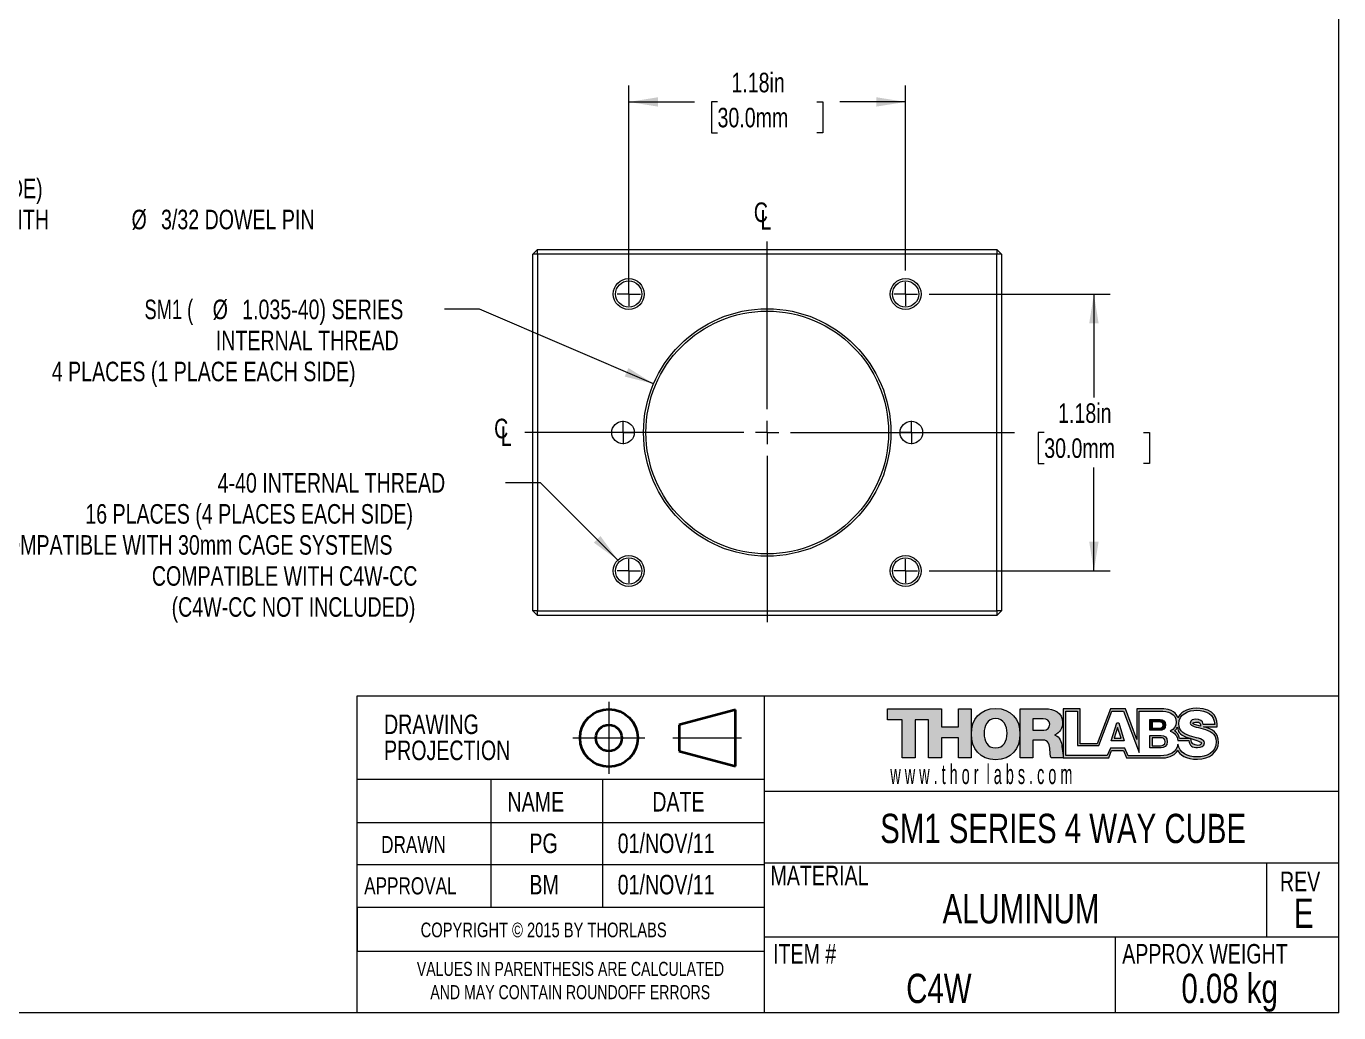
# Model space of a CAD drawing. Header units: inches. Extents: x 0.1 to 10.9, y 0 to 8.5.
# Drawn here: x 5.35 to 10.94, y 0.04 to 4.24 of the extents above; entities that cross this region are included whole.
import ezdxf

# ---------------------------------------------------------------- set-up
doc = ezdxf.new("R2010")
doc.units = ezdxf.units.IN
doc.header["$MEASUREMENT"] = 0
doc.header["$PDSIZE"] = -1
doc.linetypes.add('CENTERX2', pattern=[0.8, 0.5, -0.1, 0.1, -0.1])
doc.styles.add('SLDTEXTSTYLE0', font='TXT', dxfattribs={"width": 0.75})
doc.styles.add('SLDTEXTSTYLE1', font='TXT', dxfattribs={"width": 0.5525})
doc.styles.add('SLDTEXTSTYLE2', font='TXT', dxfattribs={"width": 0.7})
doc.dimstyles.new('SLDDIMSTYLE0', dxfattribs={"dimtxt": 0.083333, "dimasz": 0.125, "dimexe": 0, "dimexo": 0.0625, "dimgap": 0.020833, "dimtad": 0, "dimtih": 1, "dimtoh": 1, "dimrnd": 1e-09, "dimzin": 12, "dimdsep": 46, "dimtxsty": 'SLDTEXTSTYLE0', "dimsah": 1, "dimcen": 0.09, "dimadec": 0, "dimazin": 3, "dimtfac": 1, "dimtofl": 0, "dimtmove": 0, "dimatfit": 3, "dimfxl": 1, "dimfrac": 2, "dimtolj": 1, "dimtzin": 12, "dimarcsym": 0})
doc.dimstyles.new('SLDDIMSTYLE4', dxfattribs={"dimtxt": 0.083333, "dimasz": 0.125, "dimexe": 0, "dimexo": 0.0625, "dimgap": 0.020833, "dimtad": 0, "dimtih": 1, "dimtoh": 1, "dimrnd": 1e-09, "dimzin": 12, "dimdsep": 46, "dimtxsty": 'SLDTEXTSTYLE0', "dimsah": 1, "dimcen": 0, "dimadec": 0, "dimazin": 3, "dimtfac": 1, "dimtofl": 0, "dimtmove": 0, "dimatfit": 3, "dimfxl": 1, "dimfrac": 2, "dimtolj": 1, "dimtzin": 12, "dimarcsym": 0})

# ---------------------------------------------------------------- blocks, each defined once
blk = doc.blocks.new('Third Angle Projection Block')
at = {"color": 7, "linetype": 'CENTERX2', "lineweight": 18}
for p, q in [((3.9951, 0.9376), (3.9951, 0.5538)), ((3.8033, 0.7457), (4.187, 0.7457)), ((4.3361, 0.7457), (4.7029, 0.7457))]:
    blk.add_line(p, q, dxfattribs=at)
at = {"color": 7, "linetype": 'Continuous', "lineweight": 35}
for p, q in [((4.6701, 0.8957), (4.3701, 0.8153)), ((4.6701, 0.5957), (4.6701, 0.8957)), ((4.3701, 0.8153), (4.3701, 0.6761)), ((4.3701, 0.6761), (4.6701, 0.5957))]:
    blk.add_line(p, q, dxfattribs=at)
for radius in [0.1536, 0.0696]:
    blk.add_circle((3.9951, 0.7457), radius, dxfattribs=at)
at = {"color": 7, "linetype": 'Continuous', "lineweight": 0}
blk.add_point((3.9951, 0.7457), dxfattribs=at)
blk = doc.blocks.new('THORLABS LOGO1')
at = {"linetype": 'Continuous'}
blk.add_hatch(color=7, dxfattribs=at).paths.add_polyline_path([(2.398, 1.664), (2.398, 1.97), (2.618, 1.97), (2.618, 1.13), (2.398, 1.13), (2.398, 1.476), (2.109, 1.476), (2.109, 1.13), (1.889, 1.13), (1.889, 1.782), (1.661, 1.782), (1.661, 1.13), (1.441, 1.13), (1.441, 1.782), (1.189, 1.782), (1.189, 1.97), (2.109, 1.97), (2.109, 1.664)], flags=0)
h = blk.add_hatch(color=7, dxfattribs=at)
edge = h.paths.add_edge_path(flags=0)
edge.add_spline(control_points=[(3.034, 1.1), (3.3, 1.101), (3.45, 1.295), (3.449, 1.539), (3.449, 1.783), (3.298, 1.976), (3.032, 1.976)], knot_values=[0, 0, 0, 0, 1, 1, 1, 2, 2, 2, 2], weights=[1, 1, 1, 1, 1, 1, 1], degree=3, periodic=0)
edge.add_spline(control_points=[(3.032, 1.976), (2.768, 1.975), (2.619, 1.782), (2.619, 1.54)], knot_values=[3.002118, 3.002118, 3.002118, 3.002118, 4, 4, 4, 4], weights=[1, 1, 1, 1], degree=3, periodic=0)
edge.add_spline(control_points=[(2.619, 1.54), (2.619, 1.54), (2.619, 1.539), (2.619, 1.539), (2.618, 1.295), (2.768, 1.101), (3.034, 1.1)], knot_values=[2, 2, 2, 2, 2.002118, 2.002118, 2.002118, 3.002118, 3.002118, 3.002118, 3.002118], weights=[1, 1, 1, 1, 1, 1, 1], degree=3, periodic=0)
edge = h.paths.add_edge_path(flags=0)
edge.add_spline(control_points=[(3.033, 1.301), (2.891, 1.301), (2.837, 1.426), (2.837, 1.551)], knot_values=[3, 3, 3, 3, 4, 4, 4, 4], weights=[1, 1, 1, 1], degree=3, periodic=0)
edge.add_spline(control_points=[(2.837, 1.551), (2.837, 1.676), (2.891, 1.801), (3.033, 1.801)], knot_values=[2, 2, 2, 2, 3, 3, 3, 3], weights=[1, 1, 1, 1], degree=3, periodic=0)
edge.add_spline(control_points=[(3.033, 1.801), (3.175, 1.801), (3.229, 1.676), (3.229, 1.551)], knot_values=[1, 1, 1, 1, 2, 2, 2, 2], weights=[1, 1, 1, 1], degree=3, periodic=0)
edge.add_spline(control_points=[(3.229, 1.551), (3.229, 1.426), (3.175, 1.301), (3.033, 1.301)], knot_values=[0, 0, 0, 0, 1, 1, 1, 1], weights=[1, 1, 1, 1], degree=3, periodic=0)
h = blk.add_hatch(color=7, dxfattribs=at)
edge = h.paths.add_edge_path(flags=0)
edge.add_line((3.45, 1.13), (3.45, 1.97))
edge.add_line((3.45, 1.97), (3.88, 1.97))
edge.add_spline(control_points=[(3.88, 1.97), (4.029, 1.97), (4.175, 1.903), (4.175, 1.734)], knot_values=[1, 1, 1, 1, 2, 2, 2, 2], weights=[1, 1, 1, 1], degree=3, periodic=0)
edge.add_spline(control_points=[(4.175, 1.734), (4.175, 1.643), (4.132, 1.557), (4.043, 1.523)], knot_values=[2, 2, 2, 2, 3, 3, 3, 3], weights=[1, 1, 1, 1], degree=3, periodic=0)
edge.add_line((4.043, 1.523), (4.043, 1.521))
edge.add_spline(control_points=[(4.043, 1.521), (4.133, 1.499), (4.159, 1.399), (4.166, 1.319)], knot_values=[4, 4, 4, 4, 5, 5, 5, 5], weights=[1, 1, 1, 1], degree=3, periodic=0)
edge.add_spline(control_points=[(4.166, 1.319), (4.169, 1.293), (4.173, 1.219), (4.188, 1.17)], knot_values=[5, 5, 5, 5, 5.740443, 5.740443, 5.740443, 5.740443], weights=[1, 1, 1, 1], degree=3, periodic=0)
edge.add_line((4.188, 1.17), (4.188, 1.13))
edge.add_line((4.188, 1.13), (3.984, 1.13))
edge.add_spline(control_points=[(3.984, 1.13), (3.965, 1.158), (3.962, 1.241), (3.959, 1.264)], knot_values=[7, 7, 7, 7, 8, 8, 8, 8], weights=[1, 1, 1, 1], degree=3, periodic=0)
edge.add_spline(control_points=[(3.959, 1.264), (3.953, 1.349), (3.939, 1.436), (3.836, 1.436)], knot_values=[8, 8, 8, 8, 9, 9, 9, 9], weights=[1, 1, 1, 1], degree=3, periodic=0)
edge.add_line((3.836, 1.436), (3.67, 1.436))
edge.add_line((3.67, 1.436), (3.67, 1.13))
edge.add_line((3.67, 1.13), (3.45, 1.13))
edge = h.paths.add_edge_path(flags=0)
edge.add_line((3.845, 1.796), (3.67, 1.796))
edge.add_line((3.67, 1.796), (3.67, 1.606))
edge.add_line((3.67, 1.606), (3.854, 1.606))
edge.add_spline(control_points=[(3.854, 1.606), (3.92, 1.606), (3.956, 1.642), (3.956, 1.705)], knot_values=[1, 1, 1, 1, 2, 2, 2, 2], weights=[1, 1, 1, 1], degree=3, periodic=0)
edge.add_spline(control_points=[(3.956, 1.705), (3.956, 1.768), (3.906, 1.796), (3.845, 1.796)], knot_values=[2, 2, 2, 2, 3, 3, 3, 3], weights=[1, 1, 1, 1], degree=3, periodic=0)
h = blk.add_hatch(color=7, dxfattribs=at)
edge = h.paths.add_edge_path(flags=0)
edge.add_spline(control_points=[(6.142, 1.818), (6.107, 1.886), (6.086, 1.97), (5.816, 1.97)], knot_values=[4, 4, 4, 4, 5, 5, 5, 5], weights=[1, 1, 1, 1], degree=3, periodic=0)
edge.add_line((5.816, 1.97), (5.445, 1.97))
edge.add_line((5.445, 1.97), (5.445, 1.447))
edge.add_line((5.445, 1.447), (5.251, 1.97))
edge.add_line((5.251, 1.97), (4.991, 1.97))
edge.add_line((4.991, 1.97), (4.765, 1.372))
edge.add_line((4.765, 1.372), (4.478, 1.37))
edge.add_line((4.478, 1.37), (4.474, 1.97))
edge.add_line((4.474, 1.97), (4.188, 1.97))
edge.add_line((4.188, 1.97), (4.188, 1.13))
edge.add_line((4.188, 1.13), (4.963, 1.132))
edge.add_line((4.963, 1.132), (5.013, 1.256))
edge.add_line((5.013, 1.256), (5.217, 1.256))
edge.add_line((5.217, 1.256), (5.265, 1.132))
edge.add_line((5.265, 1.132), (5.893, 1.132))
edge.add_spline(control_points=[(5.893, 1.132), (6.005, 1.134), (6.109, 1.187), (6.141, 1.265)], knot_values=[19, 19, 19, 19, 20, 20, 20, 20], weights=[1, 1, 1, 1], degree=3, periodic=0)
edge.add_spline(control_points=[(6.141, 1.265), (6.171, 1.187), (6.276, 1.109), (6.48, 1.109)], knot_values=[20, 20, 20, 20, 21, 21, 21, 21], weights=[1, 1, 1, 1], degree=3, periodic=0)
edge.add_spline(control_points=[(6.48, 1.109), (6.684, 1.109), (6.835, 1.233), (6.835, 1.396)], knot_values=[21, 21, 21, 21, 22, 22, 22, 22], weights=[1, 1, 1, 1], degree=3, periodic=0)
edge.add_spline(control_points=[(6.835, 1.396), (6.835, 1.561), (6.74, 1.62), (6.588, 1.66)], knot_values=[22, 22, 22, 22, 23, 23, 23, 23], weights=[1, 1, 1, 1], degree=3, periodic=0)
edge.add_spline(control_points=[(6.588, 1.66), (6.586, 1.661), (6.584, 1.661), (6.582, 1.662)], knot_values=[0, 0, 0, 0, 1, 1, 1, 1], weights=[1, 1, 1, 1], degree=3, periodic=0)
edge.add_line((6.582, 1.662), (6.814, 1.66))
edge.add_spline(control_points=[(6.814, 1.66), (6.814, 1.782), (6.79, 1.978), (6.464, 1.978)], knot_values=[2, 2, 2, 2, 3, 3, 3, 3], weights=[1, 1, 1, 1], degree=3, periodic=0)
edge.add_spline(control_points=[(6.464, 1.978), (6.274, 1.978), (6.18, 1.886), (6.142, 1.818)], knot_values=[3, 3, 3, 3, 4, 4, 4, 4], weights=[1, 1, 1, 1], degree=3, periodic=0)
edge = h.paths.add_edge_path(flags=0)
edge.add_spline(control_points=[(6.548, 1.382), (6.539, 1.345), (6.512, 1.334), (6.441, 1.354)], knot_values=[4, 4, 4, 4, 5, 5, 5, 5], weights=[1, 1, 1, 1], degree=3, periodic=0)
edge.add_spline(control_points=[(6.441, 1.354), (6.367, 1.374), (6.366, 1.415), (6.366, 1.46)], knot_values=[5, 5, 5, 5, 6, 6, 6, 6], weights=[1, 1, 1, 1], degree=3, periodic=0)
edge.add_spline(control_points=[(6.366, 1.46), (6.459, 1.433), (6.553, 1.401), (6.548, 1.382)], knot_values=[3, 3, 3, 3, 4, 4, 4, 4], weights=[1, 1, 1, 1], degree=3, periodic=0)
edge = h.paths.add_edge_path(flags=0)
edge.add_spline(control_points=[(6.114, 1.739), (6.114, 1.671), (6.074, 1.616), (6.014, 1.587)], knot_values=[17, 17, 17, 17, 18, 18, 18, 18], weights=[1, 1, 1, 1], degree=3, periodic=0)
edge.add_spline(control_points=[(6.014, 1.587), (6.089, 1.565), (6.137, 1.504), (6.144, 1.427)], knot_values=[18, 18, 18, 18, 19, 19, 19, 19], weights=[1, 1, 1, 1], degree=3, periodic=0)
edge.add_line((6.144, 1.427), (6.333, 1.427))
edge.add_spline(control_points=[(6.333, 1.427), (6.337, 1.338), (6.393, 1.309), (6.477, 1.309)], knot_values=[20, 20, 20, 20, 21, 21, 21, 21], weights=[1, 1, 1, 1], degree=3, periodic=0)
edge.add_spline(control_points=[(6.477, 1.309), (6.536, 1.309), (6.598, 1.33), (6.598, 1.386)], knot_values=[21, 21, 21, 21, 22, 22, 22, 22], weights=[1, 1, 1, 1], degree=3, periodic=0)
edge.add_spline(control_points=[(6.598, 1.386), (6.598, 1.453), (6.489, 1.466), (6.38, 1.496)], knot_values=[22, 22, 22, 22, 23, 23, 23, 23], weights=[1, 1, 1, 1], degree=3, periodic=0)
edge.add_spline(control_points=[(6.38, 1.496), (6.271, 1.527), (6.158, 1.576), (6.158, 1.715)], knot_values=[23, 23, 23, 23, 24, 24, 24, 24], weights=[1, 1, 1, 1], degree=3, periodic=0)
edge.add_spline(control_points=[(6.158, 1.715), (6.158, 1.88), (6.325, 1.945), (6.467, 1.945)], knot_values=[24, 24, 24, 24, 25, 25, 25, 25], weights=[1, 1, 1, 1], degree=3, periodic=0)
edge.add_spline(control_points=[(6.467, 1.945), (6.618, 1.945), (6.77, 1.872), (6.771, 1.701)], knot_values=[25, 25, 25, 25, 26, 26, 26, 26], weights=[1, 1, 1, 1], degree=3, periodic=0)
edge.add_line((6.771, 1.701), (6.574, 1.701))
edge.add_spline(control_points=[(6.574, 1.701), (6.577, 1.77), (6.512, 1.792), (6.451, 1.792)], knot_values=[27, 27, 27, 27, 28, 28, 28, 28], weights=[1, 1, 1, 1], degree=3, periodic=0)
edge.add_spline(control_points=[(6.451, 1.792), (6.409, 1.792), (6.355, 1.777), (6.355, 1.727)], knot_values=[28, 28, 28, 28, 29, 29, 29, 29], weights=[1, 1, 1, 1], degree=3, periodic=0)
edge.add_spline(control_points=[(6.355, 1.727), (6.355, 1.669), (6.465, 1.659), (6.576, 1.628)], knot_values=[29, 29, 29, 29, 30, 30, 30, 30], weights=[1, 1, 1, 1], degree=3, periodic=0)
edge.add_spline(control_points=[(6.576, 1.628), (6.685, 1.597), (6.796, 1.546), (6.796, 1.41)], knot_values=[30, 30, 30, 30, 31, 31, 31, 31], weights=[1, 1, 1, 1], degree=3, periodic=0)
edge.add_spline(control_points=[(6.796, 1.41), (6.796, 1.218), (6.632, 1.147), (6.465, 1.147)], knot_values=[31, 31, 31, 31, 32, 32, 32, 32], weights=[1, 1, 1, 1], degree=3, periodic=0)
edge.add_spline(control_points=[(6.465, 1.147), (6.311, 1.147), (6.172, 1.216), (6.142, 1.364)], knot_values=[0, 0, 0, 0, 1, 1, 1, 1], weights=[1, 1, 1, 1], degree=3, periodic=0)
edge.add_spline(control_points=[(6.142, 1.364), (6.122, 1.22), (5.998, 1.169), (5.849, 1.169)], knot_values=[1, 1, 1, 1, 2, 2, 2, 2], weights=[1, 1, 1, 1], degree=3, periodic=0)
edge.add_line((5.849, 1.169), (5.294, 1.169))
edge.add_line((5.294, 1.169), (5.238, 1.298))
edge.add_line((5.238, 1.298), (4.992, 1.298))
edge.add_line((4.992, 1.298), (4.935, 1.17))
edge.add_line((4.935, 1.17), (4.233, 1.17))
edge.add_line((4.233, 1.17), (4.233, 1.929))
edge.add_line((4.233, 1.929), (4.431, 1.929))
edge.add_line((4.431, 1.929), (4.431, 1.342))
edge.add_line((4.431, 1.342), (4.795, 1.342))
edge.add_line((4.795, 1.342), (5.015, 1.929))
edge.add_line((5.015, 1.929), (5.216, 1.929))
edge.add_line((5.216, 1.929), (5.484, 1.222))
edge.add_line((5.484, 1.222), (5.484, 1.929))
edge.add_line((5.484, 1.929), (5.84, 1.929))
edge.add_spline(control_points=[(5.84, 1.929), (5.97, 1.931), (6.114, 1.897), (6.114, 1.739)], knot_values=[16, 16, 16, 16, 17, 17, 17, 17], weights=[1, 1, 1, 1], degree=3, periodic=0)
edge = h.paths.add_edge_path(flags=0)
edge.add_line((6.361, 1.462), (6.17, 1.462))
edge.add_spline(control_points=[(6.17, 1.462), (6.17, 1.519), (6.12, 1.569), (6.089, 1.59)], knot_values=[8, 8, 8, 8, 9, 9, 9, 9], weights=[1, 1, 1, 1], degree=3, periodic=0)
edge.add_spline(control_points=[(6.089, 1.59), (6.104, 1.608), (6.128, 1.626), (6.136, 1.658)], knot_values=[9, 9, 9, 9, 10, 10, 10, 10], weights=[1, 1, 1, 1], degree=3, periodic=0)
edge.add_spline(control_points=[(6.136, 1.658), (6.136, 1.569), (6.219, 1.501), (6.324, 1.472)], knot_values=[10, 10, 10, 10, 11, 11, 11, 11], weights=[1, 1, 1, 1], degree=3, periodic=0)
edge.add_spline(control_points=[(6.324, 1.472), (6.336, 1.469), (6.349, 1.465), (6.361, 1.462)], knot_values=[0, 0, 0, 0, 1, 1, 1, 1], weights=[1, 1, 1, 1], degree=3, periodic=0)
edge = h.paths.add_edge_path(flags=0)
edge.add_spline(control_points=[(6.466, 1.742), (6.511, 1.74), (6.526, 1.731), (6.53, 1.704)], knot_values=[2, 2, 2, 2, 3, 3, 3, 3], weights=[1, 1, 1, 1], degree=3, periodic=0)
edge.add_spline(control_points=[(6.53, 1.704), (6.532, 1.693), (6.532, 1.686), (6.532, 1.672)], knot_values=[3, 3, 3, 3, 4, 4, 4, 4], weights=[1, 1, 1, 1], degree=3, periodic=0)
edge.add_spline(control_points=[(6.532, 1.672), (6.427, 1.699), (6.398, 1.703), (6.398, 1.726)], knot_values=[0, 0, 0, 0, 1, 1, 1, 1], weights=[1, 1, 1, 1], degree=3, periodic=0)
edge.add_spline(control_points=[(6.398, 1.726), (6.398, 1.736), (6.444, 1.742), (6.466, 1.742)], knot_values=[1, 1, 1, 1, 2, 2, 2, 2], weights=[1, 1, 1, 1], degree=3, periodic=0)
h = blk.add_hatch(color=7, dxfattribs=at)
h.paths.add_polyline_path([(5.003, 1.425), (5.229, 1.425), (5.133, 1.729), (5.102, 1.729)], flags=0)
h.paths.add_polyline_path([(5.056, 1.466), (5.115, 1.649), (5.173, 1.466)], flags=0)
h = blk.add_hatch(color=7, dxfattribs=at)
edge = h.paths.add_edge_path(flags=0)
edge.add_line((5.665, 1.602), (5.665, 1.786))
edge.add_line((5.665, 1.786), (5.841, 1.786))
edge.add_spline(control_points=[(5.841, 1.786), (5.889, 1.786), (5.934, 1.763), (5.934, 1.693)], knot_values=[1, 1, 1, 1, 2, 2, 2, 2], weights=[1, 1, 1, 1], degree=3, periodic=0)
edge.add_spline(control_points=[(5.934, 1.693), (5.934, 1.625), (5.88, 1.602), (5.841, 1.602)], knot_values=[2, 2, 2, 2, 3, 3, 3, 3], weights=[1, 1, 1, 1], degree=3, periodic=0)
edge.add_line((5.841, 1.602), (5.665, 1.602))
edge = h.paths.add_edge_path(flags=0)
edge.add_spline(control_points=[(5.891, 1.692), (5.891, 1.732), (5.859, 1.745), (5.826, 1.745)], knot_values=[3, 3, 3, 3, 4, 4, 4, 4], weights=[1, 1, 1, 1], degree=3, periodic=0)
edge.add_line((5.826, 1.745), (5.703, 1.745))
edge.add_line((5.703, 1.745), (5.703, 1.639))
edge.add_line((5.703, 1.639), (5.826, 1.639))
edge.add_spline(control_points=[(5.826, 1.639), (5.853, 1.639), (5.891, 1.652), (5.891, 1.692)], knot_values=[2, 2, 2, 2, 3, 3, 3, 3], weights=[1, 1, 1, 1], degree=3, periodic=0)
h = blk.add_hatch(color=7, dxfattribs=at)
edge = h.paths.add_edge_path(flags=0)
edge.add_line((5.665, 1.302), (5.665, 1.514))
edge.add_line((5.665, 1.514), (5.86, 1.514))
edge.add_spline(control_points=[(5.86, 1.514), (5.913, 1.514), (5.963, 1.488), (5.963, 1.407)], knot_values=[1, 1, 1, 1, 2, 2, 2, 2], weights=[1, 1, 1, 1], degree=3, periodic=0)
edge.add_spline(control_points=[(5.963, 1.407), (5.963, 1.329), (5.904, 1.302), (5.86, 1.302)], knot_values=[2, 2, 2, 2, 3, 3, 3, 3], weights=[1, 1, 1, 1], degree=3, periodic=0)
edge.add_line((5.86, 1.302), (5.665, 1.302))
edge = h.paths.add_edge_path(flags=0)
edge.add_spline(control_points=[(5.927, 1.406), (5.927, 1.458), (5.889, 1.475), (5.849, 1.475)], knot_values=[3, 3, 3, 3, 4, 4, 4, 4], weights=[1, 1, 1, 1], degree=3, periodic=0)
edge.add_line((5.849, 1.475), (5.702, 1.475))
edge.add_line((5.702, 1.475), (5.702, 1.338))
edge.add_line((5.702, 1.338), (5.849, 1.338))
edge.add_spline(control_points=[(5.849, 1.338), (5.882, 1.338), (5.927, 1.355), (5.927, 1.406)], knot_values=[2, 2, 2, 2, 3, 3, 3, 3], weights=[1, 1, 1, 1], degree=3, periodic=0)
at = {"color": 7, "linetype": 'Continuous', "lineweight": 18}
for p, q in [((1.189, 1.782), (1.189, 1.97)), ((1.189, 1.97), (2.109, 1.97)), ((2.109, 1.97), (2.109, 1.664)), ((2.398, 1.664), (2.398, 1.97)), ((2.398, 1.97), (2.618, 1.97)), ((2.618, 1.97), (2.618, 1.13)), ((3.45, 1.97), (3.88, 1.97)), ((3.45, 1.13), (3.45, 1.97)), ((3.845, 1.796), (3.67, 1.796)), ((3.67, 1.796), (3.67, 1.606)), ((4.474, 1.97), (4.188, 1.97)), ((4.188, 1.97), (4.188, 1.13)), ((4.233, 1.17), (4.233, 1.929)), ((4.233, 1.929), (4.431, 1.929)), ((4.431, 1.929), (4.431, 1.342)), ((4.478, 1.37), (4.474, 1.97)), ((4.991, 1.97), (4.765, 1.372)), ((4.795, 1.342), (5.015, 1.929)), ((5.251, 1.97), (4.991, 1.97)), ((5.015, 1.929), (5.216, 1.929)), ((5.216, 1.929), (5.484, 1.222)), ((5.445, 1.447), (5.251, 1.97)), ((5.816, 1.97), (5.445, 1.97)), ((5.445, 1.97), (5.445, 1.447)), ((5.484, 1.222), (5.484, 1.929)), ((5.484, 1.929), (5.84, 1.929)), ((1.441, 1.782), (1.189, 1.782)), ((1.441, 1.13), (1.441, 1.782)), ((1.889, 1.782), (1.661, 1.782)), ((1.661, 1.782), (1.661, 1.13)), ((1.889, 1.13), (1.889, 1.782)), ((2.109, 1.664), (2.398, 1.664)), ((3.67, 1.606), (3.854, 1.606)), ((5.003, 1.425), (5.102, 1.729)), ((5.115, 1.649), (5.056, 1.466)), ((5.102, 1.729), (5.133, 1.729)), ((5.173, 1.466), (5.115, 1.649)), ((5.133, 1.729), (5.229, 1.425)), ((5.665, 1.786), (5.841, 1.786)), ((5.665, 1.602), (5.665, 1.786)), ((5.841, 1.602), (5.665, 1.602)), ((5.703, 1.745), (5.703, 1.639)), ((5.826, 1.745), (5.703, 1.745)), ((5.703, 1.639), (5.826, 1.639)), ((6.771, 1.701), (6.574, 1.701)), ((6.582, 1.662), (6.814, 1.66)), ((2.398, 1.476), (2.109, 1.476)), ((2.109, 1.476), (2.109, 1.13)), ((2.398, 1.13), (2.398, 1.476)), ((3.836, 1.436), (3.67, 1.436)), ((3.67, 1.436), (3.67, 1.13)), ((4.043, 1.523), (4.043, 1.521)), ((4.765, 1.372), (4.478, 1.37)), ((5.229, 1.425), (5.003, 1.425)), ((5.056, 1.466), (5.173, 1.466)), ((5.665, 1.514), (5.86, 1.514)), ((5.665, 1.302), (5.665, 1.514)), ((5.702, 1.475), (5.702, 1.338)), ((5.849, 1.475), (5.702, 1.475)), ((6.144, 1.427), (6.333, 1.427)), ((6.361, 1.462), (6.17, 1.462)), ((1.661, 1.13), (1.441, 1.13)), ((2.109, 1.13), (1.889, 1.13)), ((2.618, 1.13), (2.398, 1.13)), ((3.67, 1.13), (3.45, 1.13)), ((4.188, 1.13), (3.984, 1.13)), ((4.188, 1.17), (4.188, 1.13)), ((4.188, 1.13), (4.963, 1.132)), ((4.935, 1.17), (4.233, 1.17)), ((4.431, 1.342), (4.795, 1.342)), ((4.992, 1.298), (4.935, 1.17)), ((4.963, 1.132), (5.013, 1.256)), ((5.238, 1.298), (4.992, 1.298)), ((5.013, 1.256), (5.217, 1.256)), ((5.217, 1.256), (5.265, 1.132)), ((5.294, 1.169), (5.238, 1.298)), ((5.265, 1.132), (5.893, 1.132)), ((5.849, 1.169), (5.294, 1.169)), ((5.86, 1.302), (5.665, 1.302)), ((5.702, 1.338), (5.849, 1.338))]:
    blk.add_line(p, q, dxfattribs=at)
at = {"color": 8, "linetype": 'Continuous', "lineweight": 0}
for points in [[(2.619, 1.54), (2.619, 1.782), (2.768, 1.975), (3.032, 1.976)], [(3.033, 1.801), (2.891, 1.801), (2.837, 1.676), (2.837, 1.551)], [(3.229, 1.551), (3.229, 1.676), (3.175, 1.801), (3.033, 1.801)], [(3.956, 1.705), (3.956, 1.768), (3.906, 1.796), (3.845, 1.796)], [(3.88, 1.97), (4.029, 1.97), (4.175, 1.903), (4.175, 1.734)], [(6.142, 1.818), (6.107, 1.886), (6.086, 1.97), (5.816, 1.97)], [(5.84, 1.929), (5.97, 1.931), (6.114, 1.897), (6.114, 1.739)], [(6.464, 1.978), (6.274, 1.978), (6.18, 1.886), (6.142, 1.818)], [(6.158, 1.715), (6.158, 1.88), (6.325, 1.945), (6.467, 1.945)], [(6.451, 1.792), (6.409, 1.792), (6.355, 1.777), (6.355, 1.727)], [(6.574, 1.701), (6.577, 1.77), (6.512, 1.792), (6.451, 1.792)], [(6.814, 1.66), (6.814, 1.782), (6.79, 1.978), (6.464, 1.978)], [(6.467, 1.945), (6.618, 1.945), (6.77, 1.872), (6.771, 1.701)], [(3.854, 1.606), (3.92, 1.606), (3.956, 1.642), (3.956, 1.705)], [(4.175, 1.734), (4.175, 1.643), (4.132, 1.557), (4.043, 1.523)], [(5.891, 1.692), (5.891, 1.732), (5.859, 1.745), (5.826, 1.745)], [(5.826, 1.639), (5.853, 1.639), (5.891, 1.652), (5.891, 1.692)], [(5.841, 1.786), (5.889, 1.786), (5.934, 1.763), (5.934, 1.693)], [(5.934, 1.693), (5.934, 1.625), (5.88, 1.602), (5.841, 1.602)], [(6.114, 1.739), (6.114, 1.671), (6.074, 1.616), (6.014, 1.587)], [(6.014, 1.587), (6.089, 1.565), (6.137, 1.504), (6.144, 1.427)], [(6.089, 1.59), (6.104, 1.608), (6.128, 1.626), (6.136, 1.658)], [(6.17, 1.462), (6.17, 1.519), (6.12, 1.569), (6.089, 1.59)], [(6.136, 1.658), (6.136, 1.569), (6.219, 1.501), (6.324, 1.472)], [(6.38, 1.496), (6.271, 1.527), (6.158, 1.576), (6.158, 1.715)], [(6.355, 1.727), (6.355, 1.669), (6.465, 1.659), (6.576, 1.628)], [(6.398, 1.726), (6.398, 1.736), (6.444, 1.742), (6.466, 1.742)], [(6.532, 1.672), (6.427, 1.699), (6.398, 1.703), (6.398, 1.726)], [(6.466, 1.742), (6.511, 1.74), (6.526, 1.731), (6.53, 1.704)], [(6.53, 1.704), (6.532, 1.693), (6.532, 1.686), (6.532, 1.672)], [(6.576, 1.628), (6.685, 1.597), (6.796, 1.546), (6.796, 1.41)], [(6.588, 1.66), (6.586, 1.661), (6.584, 1.661), (6.582, 1.662)], [(6.835, 1.396), (6.835, 1.561), (6.74, 1.62), (6.588, 1.66)], [(2.837, 1.551), (2.837, 1.426), (2.891, 1.301), (3.033, 1.301)], [(3.033, 1.301), (3.175, 1.301), (3.229, 1.426), (3.229, 1.551)], [(3.959, 1.264), (3.953, 1.349), (3.939, 1.436), (3.836, 1.436)], [(4.043, 1.521), (4.133, 1.499), (4.159, 1.399), (4.166, 1.319)], [(5.927, 1.406), (5.927, 1.458), (5.889, 1.475), (5.849, 1.475)], [(5.849, 1.338), (5.882, 1.338), (5.927, 1.355), (5.927, 1.406)], [(6.142, 1.364), (6.122, 1.22), (5.998, 1.169), (5.849, 1.169)], [(5.86, 1.514), (5.913, 1.514), (5.963, 1.488), (5.963, 1.407)], [(5.963, 1.407), (5.963, 1.329), (5.904, 1.302), (5.86, 1.302)], [(6.465, 1.147), (6.311, 1.147), (6.172, 1.216), (6.142, 1.364)], [(6.324, 1.472), (6.336, 1.469), (6.349, 1.465), (6.361, 1.462)], [(6.333, 1.427), (6.337, 1.338), (6.393, 1.309), (6.477, 1.309)], [(6.366, 1.46), (6.459, 1.433), (6.553, 1.401), (6.548, 1.382)], [(6.441, 1.354), (6.367, 1.374), (6.366, 1.415), (6.366, 1.46)], [(6.598, 1.386), (6.598, 1.453), (6.489, 1.466), (6.38, 1.496)], [(6.548, 1.382), (6.539, 1.345), (6.512, 1.334), (6.441, 1.354)], [(6.796, 1.41), (6.796, 1.218), (6.632, 1.147), (6.465, 1.147)], [(6.477, 1.309), (6.536, 1.309), (6.598, 1.33), (6.598, 1.386)], [(6.48, 1.109), (6.684, 1.109), (6.835, 1.233), (6.835, 1.396)], [(3.984, 1.13), (3.965, 1.158), (3.962, 1.241), (3.959, 1.264)], [(4.166, 1.319), (4.169, 1.293), (4.173, 1.219), (4.188, 1.17)], [(5.893, 1.132), (6.005, 1.134), (6.109, 1.187), (6.141, 1.265)], [(6.141, 1.265), (6.171, 1.187), (6.276, 1.109), (6.48, 1.109)]]:
    blk.add_open_spline(points, degree=3, dxfattribs=at)
for points, knots in [([(3.032, 1.976), (3.298, 1.976), (3.449, 1.783), (3.449, 1.539), (3.45, 1.295), (3.3, 1.101), (3.034, 1.1)], [0, 0, 0, 0, 1, 1, 1, 2, 2, 2, 2]), ([(3.034, 1.1), (2.768, 1.101), (2.618, 1.295), (2.619, 1.539), (2.619, 1.539), (2.619, 1.54), (2.619, 1.54)], [2, 2, 2, 2, 3, 3, 3, 3.002118, 3.002118, 3.002118, 3.002118])]:
    blk.add_open_spline(points, degree=3, knots=knots, dxfattribs=at)
blk = doc.blocks.new('SW_NOTE_0_1')
at = {"color": 0, "linetype": 'Continuous', "lineweight": 0, "char_height": 0.06, "attachment_point": 2, "style": 'SLDTEXTSTYLE0'}
for s, insert in [('VALUES IN PARENTHESIS ARE CALCULATED', (0.7837, 0.0773)), ('AND MAY CONTAIN ROUNDOFF ERRORS', (0.7826, -0.022))]:
    blk.add_mtext(s, dxfattribs=dict(at, insert=insert))
blk = doc.blocks.new('SW_NOTE_0_2')
at = {"color": 0, "linetype": 'Continuous', "lineweight": 0, "char_height": 0.08333, "attachment_point": 1, "style": 'SLDTEXTSTYLE0'}
for s, insert in [('DRAWING', (0, 0.1074)), ('PROJECTION', (0, -0.0037))]:
    blk.add_mtext(s, dxfattribs=dict(at, insert=insert))
blk = doc.blocks.new('_D_7')
at = {"color": 7, "linetype": 'Continuous', "lineweight": 0}
for p, q in [((3.5806, 2.5568), (3.8826, 3.6841)), ((3.8826, 3.6841), (4.0326, 3.6841))]:
    blk.add_line(p, q, dxfattribs=at)
at = {"color": 7, "linetype": 'Continuous', "lineweight": 18}
blk.add_solid([(3.5806, 2.5568), (3.6322, 2.6723), (3.5936, 2.6827)], dxfattribs=at)
at = {"color": 7, "linetype": 'Continuous', "lineweight": 18, "attachment_point": 1, "style": 'SLDTEXTSTYLE0'}
for s, insert, char_height in [('%%c', (4.0639, 3.7253), 0.08333), ('0.10in [', (4.1897, 3.7253), 0.08333), ('%%c', (4.5648, 3.7253), 0.08333), ('2.4mm]', (4.6906, 3.7253), 0.08333), ('8 PLACES (2 PLACES EACH SIDE)', (4.0639, 3.5929), 0.083333), ('ALIGNMENT BORE FOR USE WITH', (4.0639, 3.4605), 0.083333), ('%%c', (5.7948, 3.4605), 0.08333), ('3/32 DOWEL PIN', (5.9205, 3.4605), 0.083333), ('COMPATIBLE WITH C4W-CC', (4.0639, 3.3281), 0.083333), ('(C4W-CC NOT INCLUDED)', (4.0639, 3.1957), 0.083333)]:
    blk.add_mtext(s, dxfattribs=dict(at, insert=insert, char_height=char_height))
blk = doc.blocks.new('_D_16')
at = {"color": 7, "linetype": 'Continuous', "lineweight": 0}
for p, q in [((7.2792, 3.0359), (7.1292, 3.0359)), ((8.0214, 2.7181), (7.2792, 3.0359))]:
    blk.add_line(p, q, dxfattribs=at)
at = {"color": 7, "linetype": 'Continuous', "lineweight": 18}
blk.add_solid([(8.0214, 2.7181), (7.9144, 2.7857), (7.8986, 2.7489)], dxfattribs=at)
at = {"color": 7, "linetype": 'Continuous', "lineweight": 18, "attachment_point": 1}
for s, insert, char_height, style in [('SM1 (', (5.85, 3.0771), 0.08333, 'SLDTEXTSTYLE2'), ('%%c', (6.1409, 3.0771), 0.08333, 'SLDTEXTSTYLE0'), ('1.035-40) SERIES', (6.2667, 3.0771), 0.083333, 'SLDTEXTSTYLE0'), ('INTERNAL THREAD', (6.1543, 2.9447), 0.083333, 'SLDTEXTSTYLE0'), ('4 PLACES (1 PLACE EACH SIDE)', (5.4545, 2.8123), 0.083333, 'SLDTEXTSTYLE0')]:
    blk.add_mtext(s, dxfattribs=dict(at, insert=insert, char_height=char_height, style=style))
blk = doc.blocks.new('_D_17')
at = {"color": 7, "linetype": 'Continuous', "lineweight": 0}
for p, q in [((7.5394, 2.2963), (7.3894, 2.2963)), ((7.8691, 1.9665), (7.5394, 2.2963))]:
    blk.add_line(p, q, dxfattribs=at)
at = {"color": 7, "linetype": 'Continuous', "lineweight": 18}
blk.add_solid([(7.8691, 1.9665), (7.7948, 2.0691), (7.7665, 2.0408)], dxfattribs=at)
at = {"color": 7, "linetype": 'Continuous', "lineweight": 18, "char_height": 0.083333, "attachment_point": 1, "style": 'SLDTEXTSTYLE0'}
for s, insert in [('4-40 INTERNAL THREAD', (6.1621, 2.3374)), ('16 PLACES (4 PLACES EACH SIDE)', (5.5976, 2.205)), ('COMPATIBLE WITH 30mm CAGE SYSTEMS', (5.1944, 2.0726)), ('COMPATIBLE WITH C4W-CC', (5.8814, 1.9402)), ('(C4W-CC NOT INCLUDED)', (5.9657, 1.8078))]:
    blk.add_mtext(s, dxfattribs=dict(at, insert=insert))
blk = doc.blocks.new('_D_18')
at = {"color": 7, "linetype": 'Continuous', "lineweight": 0}
for p, q in [((7.9157, 3.151), (7.9157, 3.9903)), ((9.0968, 3.201), (9.0968, 3.9903)), ((7.9157, 3.9203), (8.1961, 3.9203)), ((8.2944, 3.9203), (8.2691, 3.9203)), ((8.2691, 3.9203), (8.2691, 3.7879)), ((8.7182, 3.9203), (8.7435, 3.9203)), ((8.7435, 3.9203), (8.7435, 3.7879)), ((9.0968, 3.9203), (8.8165, 3.9203)), ((8.2691, 3.7879), (8.2944, 3.7879)), ((8.7435, 3.7879), (8.7182, 3.7879))]:
    blk.add_line(p, q, dxfattribs=at)
at = {"color": 7, "linetype": 'Continuous', "lineweight": 18}
for points in [[(7.9157, 3.9203), (8.0407, 3.9003), (8.0407, 3.9403)], [(9.0968, 3.9203), (8.9718, 3.9403), (8.9718, 3.9003)]]:
    blk.add_solid(points, dxfattribs=at)
at = {"color": 7, "linetype": 'Continuous', "lineweight": 18, "char_height": 0.08333, "attachment_point": 1, "style": 'SLDTEXTSTYLE0'}
for s, insert in [('1.18in', (8.3536, 4.0447)), ('30.0mm', (8.2944, 3.8953))]:
    blk.add_mtext(s, dxfattribs=dict(at, insert=insert))
blk = doc.blocks.new('_D_19')
at = {"color": 7, "linetype": 'Continuous', "lineweight": 0}
for p, q in [((9.1968, 3.101), (9.97, 3.101)), ((9.9, 3.101), (9.9, 2.6597)), ((9.6881, 2.5104), (9.6628, 2.5104)), ((9.6628, 2.5104), (9.6628, 2.378)), ((10.1119, 2.5104), (10.1372, 2.5104)), ((10.1372, 2.5104), (10.1372, 2.378)), ((9.6628, 2.378), (9.6881, 2.378)), ((9.9, 1.9199), (9.9, 2.3611)), ((10.1372, 2.378), (10.1119, 2.378)), ((9.1968, 1.9199), (9.97, 1.9199))]:
    blk.add_line(p, q, dxfattribs=at)
at = {"color": 7, "linetype": 'Continuous', "lineweight": 18}
for points in [[(9.9, 3.101), (9.88, 2.976), (9.92, 2.976)], [(9.9, 1.9199), (9.92, 2.0449), (9.88, 2.0449)]]:
    blk.add_solid(points, dxfattribs=at)
at = {"color": 7, "linetype": 'Continuous', "lineweight": 18, "char_height": 0.08333, "attachment_point": 1, "style": 'SLDTEXTSTYLE0'}
for s, insert in [('1.18in', (9.7473, 2.6347)), ('30.0mm', (9.6881, 2.4854))]:
    blk.add_mtext(s, dxfattribs=dict(at, insert=insert))
blk = doc.blocks.new('SW_SYMBOL_MOD_CL')
at = {"color": 0, "linetype": 'Continuous', "lineweight": 0, "char_height": 30.8, "attachment_point": 5, "style": 'SLDTEXTSTYLE0'}
for s, insert in [('C', (15.7, 23.6)), ('L', (23.6, 11.8))]:
    blk.add_mtext(s, dxfattribs=dict(at, insert=insert))
blk = doc.blocks.new('SW_CENTERMARKSYMBOL_12')
at = {"color": 0, "linetype": 'Continuous', "lineweight": 18}
for q in [(-0.05, 0), (0, 0.05), (0, -0.05), (0.05, 0)]:
    blk.add_line((0, 0), q, dxfattribs=at)
blk = doc.blocks.new('SW_CENTERMARKSYMBOL_13')
at = {"color": 0, "linetype": 'Continuous', "lineweight": 18}
for q in [(-0.05, 0), (0, 0.05), (0, -0.05), (0.05, 0)]:
    blk.add_line((0, 0), q, dxfattribs=at)
blk = doc.blocks.new('SW_CENTERMARKSYMBOL_14')
at = {"color": 0, "linetype": 'Continuous', "lineweight": 18}
for q in [(-0.05, 0), (0, 0.05), (0, -0.05), (0.05, 0)]:
    blk.add_line((0, 0), q, dxfattribs=at)
blk = doc.blocks.new('SW_CENTERMARKSYMBOL_15')
at = {"color": 0, "linetype": 'Continuous', "lineweight": 18}
for q in [(-0.05, 0), (0, 0.05), (0, -0.05), (0.05, 0)]:
    blk.add_line((0, 0), q, dxfattribs=at)
blk = doc.blocks.new('SW_CENTERMARKSYMBOL_16')
at = {"color": 0, "linetype": 'Continuous', "lineweight": 18}
for q in [(-0.05, 0), (0, 0.05), (0, -0.05), (0.05, 0)]:
    blk.add_line((0, 0), q, dxfattribs=at)
blk = doc.blocks.new('SW_CENTERMARKSYMBOL_17')
at = {"color": 0, "linetype": 'Continuous', "lineweight": 18}
for q in [(-0.05, 0), (0, 0.05), (0, -0.05), (0.05, 0)]:
    blk.add_line((0, 0), q, dxfattribs=at)
blk = doc.blocks.new('SW_CENTERMARKSYMBOL_18')
at = {"color": 0, "linetype": 'Continuous', "lineweight": 18}
for p, q in [((0, 0.1), (0, 0.8145)), ((-0.1, 0), (-1.0344, 0)), ((0, 0), (-0.05, 0)), ((0, 0), (0, 0.05)), ((0, 0), (0, -0.05)), ((0, 0), (0.05, 0)), ((0.1, 0), (1.055, 0)), ((0, -0.1), (0, -0.8093))]:
    blk.add_line(p, q, dxfattribs=at)

msp = doc.modelspace()

# ---------------------------------------------------------------- linework, layer by layer
at = {"color": 7, "linetype": 'Continuous', "lineweight": 18}
for p, q in [((10.9445, 0.0356), (10.9445, 8.4506)), ((7.5063, 3.2704), (7.5263, 3.2904)), ((7.5263, 3.2704), (7.5063, 3.2704)), ((7.5063, 1.7504), (7.5063, 3.2704)), ((7.5263, 3.2704), (7.5263, 3.2904)), ((7.5263, 3.2904), (9.4863, 3.2904)), ((7.5263, 3.2704), (7.5263, 1.7504)), ((9.4863, 3.2704), (7.5263, 3.2704)), ((9.4863, 3.2904), (9.4863, 3.2704)), ((9.4863, 3.2904), (9.5063, 3.2704)), ((9.4863, 1.7504), (9.4863, 3.2704)), ((9.5063, 3.2704), (9.4863, 3.2704)), ((9.5063, 3.2704), (9.5063, 1.7504)), ((10.9445, 1.3874), (10.9445, 1.9698)), ((7.5263, 1.7504), (7.5063, 1.7504)), ((7.5263, 1.7304), (7.5063, 1.7504)), ((7.5263, 1.7504), (9.4863, 1.7504)), ((7.5263, 1.7304), (7.5263, 1.7504)), ((9.5063, 1.7504), (9.4863, 1.7504)), ((9.5063, 1.7504), (9.4863, 1.7304)), ((9.4863, 1.7504), (9.4863, 1.7304)), ((9.4863, 1.7304), (7.5263, 1.7304)), ((6.7572, 0.2977), (6.7572, 1.3874)), ((6.7572, 1.3874), (8.4938, 1.3874)), ((8.4938, 1.3874), (8.4938, 0.0356)), ((8.4938, 1.3874), (10.9445, 1.3874)), ((6.7572, 0.4841), (6.7572, 1.0302)), ((6.7572, 0.0356), (6.7572, 1.0302)), ((8.4938, 1.0302), (6.7572, 1.0302)), ((7.3281, 1.0302), (7.3281, 0.4841)), ((7.8037, 1.0302), (7.8037, 0.4841)), ((8.4938, 0.98), (10.9445, 0.98)), ((8.4938, 0.846), (6.7572, 0.846)), ((8.4938, 0.6756), (10.9445, 0.6756)), ((10.6365, 0.6756), (10.6365, 0.3599)), ((8.4938, 0.6662), (6.7572, 0.6662)), ((8.4938, 0.4841), (6.7572, 0.4841)), ((6.7572, 0.4841), (6.7572, 0.2977)), ((8.4938, 0.3599), (10.9445, 0.3599)), ((9.9901, 0.3599), (9.9901, 0.0356)), ((6.7572, 0.2977), (8.4938, 0.2977)), ((10.9445, 0.0356), (0.0622, 0.0356))]:
    msp.add_line(p, q, dxfattribs=at)
for centre, radius in [((7.9157, 3.101), 0.066), ((7.9157, 3.101), 0.056), ((9.0968, 3.101), 0.066), ((9.0968, 3.101), 0.056), ((8.5063, 2.5104), 0.5275), ((8.5063, 2.5104), 0.5175), ((7.8913, 2.5104), 0.048), ((9.1213, 2.5104), 0.048), ((7.9157, 1.9199), 0.066), ((7.9157, 1.9199), 0.056), ((9.0968, 1.9199), 0.066), ((9.0968, 1.9199), 0.056)]:
    msp.add_circle(centre, radius, dxfattribs=at)

# ---------------------------------------------------------------- block references
at = {"color": 7, "linetype": 'Continuous', "lineweight": 0, "xscale": 0.0027037109, "yscale": 0.0027037109, "zscale": 0.0027037109}
for p in [(8.437, 3.3856), (7.3292, 2.4631)]:
    msp.add_blockref('SW_SYMBOL_MOD_CL', p, dxfattribs=at)
at = {"color": 7, "linetype": 'Continuous', "lineweight": 0}
for name, p in [('SW_CENTERMARKSYMBOL_18', (8.5063, 2.5104)), ('SW_CENTERMARKSYMBOL_17', (7.9157, 3.101)), ('SW_CENTERMARKSYMBOL_12', (9.0968, 3.101)), ('SW_CENTERMARKSYMBOL_16', (7.8913, 2.5104)), ('SW_CENTERMARKSYMBOL_13', (9.1213, 2.5104)), ('SW_CENTERMARKSYMBOL_15', (7.9157, 1.9199)), ('SW_CENTERMARKSYMBOL_14', (9.0968, 1.9199)), ('SW_NOTE_0_2', (6.872, 1.2001)), ('SW_NOTE_0_1', (6.8836, 0.1754))]:
    msp.add_blockref(name, p, dxfattribs=at)
at = {"color": 7, "linetype": 'Continuous'}
for name, p, xscale, yscale, zscale in [('Third Angle Projection Block', (4.6349, 0.6109), 0.8, 0.8, 0.8), ('THORLABS LOGO1', (8.7224, 0.8396), 0.25, 0.25, 0.25)]:
    msp.add_blockref(name, p, dxfattribs=dict(at, xscale=xscale, yscale=yscale, zscale=zscale))

# ---------------------------------------------------------------- texts
at = {"color": 7, "linetype": 'Continuous', "lineweight": 0}
for s, insert, char_height, attachment_point, style in [('w w w . t h o r  l a b s . c o m', (9.0316, 1.0943), 0.083333, 1, 'SLDTEXTSTYLE1'), ('NAME', (7.3987, 0.9772), 0.08333, 1, 'SLDTEXTSTYLE0'), ('DATE', (8.0163, 0.9772), 0.08333, 1, 'SLDTEXTSTYLE0'), ('SM1 SERIES 4 WAY CUBE', (9.7687, 0.8842), 0.125, 2, 'SLDTEXTSTYLE0'), ('DRAWN', (6.8595, 0.7895), 0.07292, 1, 'SLDTEXTSTYLE0'), ('PG', (7.492, 0.7999), 0.08333, 1, 'SLDTEXTSTYLE0'), ('01/NOV/11', (7.8687, 0.7999), 0.08333, 1, 'SLDTEXTSTYLE0'), ('BM', (7.492, 0.6237), 0.08333, 1, 'SLDTEXTSTYLE0'), ('01/NOV/11', (7.8687, 0.6237), 0.08333, 1, 'SLDTEXTSTYLE0'), ('MATERIAL', (8.5205, 0.6624), 0.08333, 1, 'SLDTEXTSTYLE0'), ('REV', (10.6936, 0.6373), 0.08333, 1, 'SLDTEXTSTYLE0'), ('APPROVAL', (6.7872, 0.6133), 0.07292, 1, 'SLDTEXTSTYLE0'), ('ALUMINUM', (9.5887, 0.5415), 0.125, 2, 'SLDTEXTSTYLE0'), ('E', (10.7953, 0.5227), 0.125, 2, 'SLDTEXTSTYLE0'), ('COPYRIGHT © 2015 BY THORLABS', (7.0281, 0.42), 0.0625, 1, 'SLDTEXTSTYLE0'), ('ITEM #', (8.5315, 0.3287), 0.08333, 1, 'SLDTEXTSTYLE0'), ('APPROX WEIGHT', (10.0209, 0.3287), 0.083333, 1, 'SLDTEXTSTYLE0'), ('C4W', (9.2386, 0.202), 0.125, 2, 'SLDTEXTSTYLE0'), ('0.08 kg', (10.479, 0.202), 0.125, 2, 'SLDTEXTSTYLE0')]:
    msp.add_mtext(s, dxfattribs=dict(at, insert=insert, char_height=char_height, attachment_point=attachment_point, style=style))

# ---------------------------------------------------------------- dimensions: what is measured, and where the dimension line sits
at = {"color": 7, "linetype": 'Continuous', "lineweight": 18}
dim = msp.add_linear_dim(base=(9.0968, 3.9203), p1=(7.9157, 3.101), p2=(9.0968, 3.151), dimstyle='SLDDIMSTYLE0', dxfattribs=at)
dim.commit()
dim.dimension.update_dxf_attribs({"geometry": '_D_18', "text_midpoint": (8.5063, 3.9203), "dimtype": 160})
for p1, p2, text, picture, middle in [((3.5557, 2.464), (3.5806, 2.5568), '%%c0.10in [%%c2.4mm]\\P8 PLACES (2 PLACES EACH SIDE)\\PALIGNMENT BORE FOR USE WITH %%c3/32 DOWEL PIN\\PCOMPATIBLE WITH C4W-CC\\P(C4W-CC NOT INCLUDED)', '_D_7', (5.4246, 3.6841)), ((8.9912, 2.3027), (8.0214, 2.7181), 'SM1 (%%c1.035-40) SERIES\\PINTERNAL THREAD\\P4 PLACES (1 PLACE EACH SIDE)', '_D_16', (6.2762, 3.0359)), ((7.9624, 1.8732), (7.8691, 1.9665), '4-40 INTERNAL THREAD\\P16 PLACES (4 PLACES EACH SIDE)\\PCOMPATIBLE WITH 30mm CAGE SYSTEMS\\PCOMPATIBLE WITH C4W-CC\\P(C4W-CC NOT INCLUDED)', '_D_17', (6.2762, 2.2963))]:
    dim = msp.add_diameter_dim_2p(p1=p1, p2=p2, text=text, dimstyle='SLDDIMSTYLE4', override={"dimpost": '<>'}, dxfattribs=at)
    dim.commit()
    dim.dimension.update_dxf_attribs({"geometry": picture, "text_midpoint": middle, "dimtype": 163})
dim = msp.add_linear_dim(base=(9.9, 1.9199), p1=(9.1468, 3.101), p2=(9.1468, 1.9199), angle=90, dimstyle='SLDDIMSTYLE0', dxfattribs=at)
dim.commit()
dim.dimension.update_dxf_attribs({"geometry": '_D_19', "text_midpoint": (9.9, 2.5104), "dimtype": 160})

doc.saveas('drawing.dxf')
